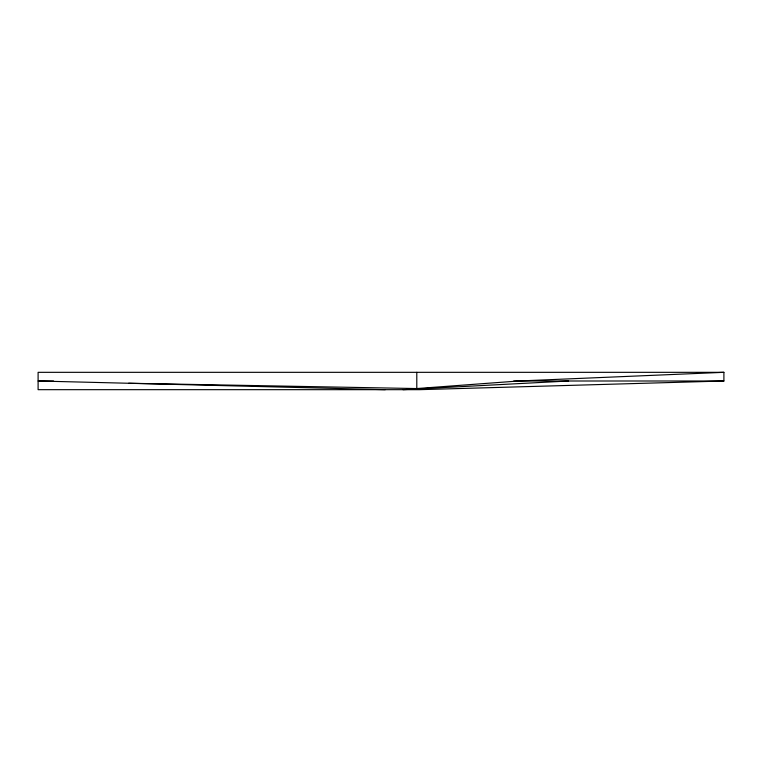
<?xml version="1.0" encoding="UTF-8"?>
<svg xmlns="http://www.w3.org/2000/svg" width="762" height="762" viewBox="0 0 762 762"><rect width="100%" height="100%" fill="white"/><g stroke="black" fill="none" stroke-linecap="round" stroke-linejoin="round"><path stroke-width="1.14" d="M128.673 383.257L416.795 388.553L518.455 381L723.9 372.323L723.9 381L419.405 389.677L38.1 389.677L38.1 372.323L723.9 372.323M403.003 389.677L568.585 381M53.559 381L38.1 381L385.239 389.677M513.664 381L723.9 381M416.795 372.323L416.795 388.553"/></g></svg>
